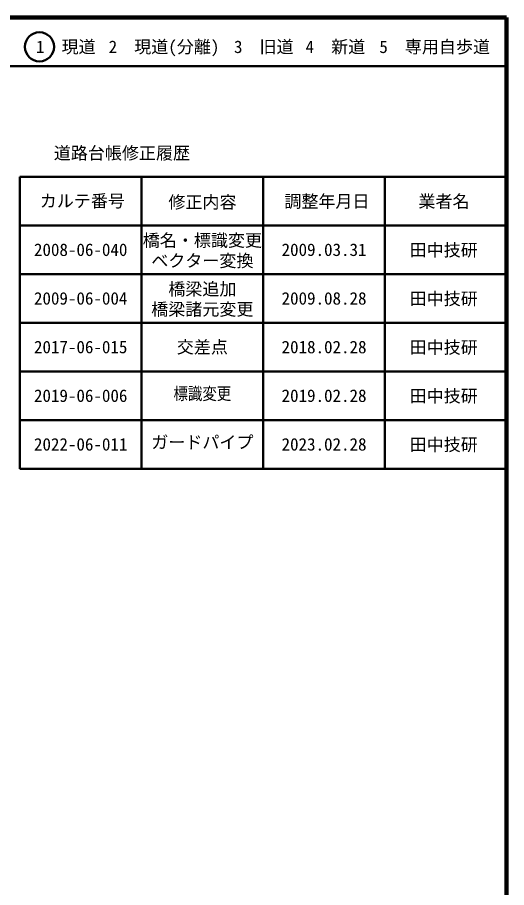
# Model space of a CAD drawing. Units: millimetres on the paper, enlarged 1000 times. Extents: x 40000 to 680000, y 20000 to 380000.
# Drawn here: x 579500 to 680000, y 201132 to 380000 of the extents above; entities that cross this region are included whole.
import ezdxf
from ezdxf.enums import TextEntityAlignment as Align

# ---------------------------------------------------------------- set-up
doc = ezdxf.new("R2010")
doc.units = ezdxf.units.MM
doc.header["$LTSCALE"] = 1000
for name, color, linetype, lineweight in [('M-TTL', 2, 'Continuous', 140), ('M-TTL-FRAM', 2, 'Continuous', 50), ('M-TTL-LINE', 7, 'Continuous', 50)]:
    doc.layers.add(name, color=color, linetype=linetype, lineweight=lineweight)
doc.layers.add('M-TTL-TXT', color=7, linetype='Continuous')
doc.styles.add('ＭＳ ゴシック', font='')
doc.styles.get('ＭＳ ゴシック').set_extended_font_data('MS Gothic')

msp = doc.modelspace()

# ---------------------------------------------------------------- linework, layer by layer
at = {"layer": 'M-TTL'}
for p, q in [((680000, 380000), (40000, 380000)), ((680000, 20000), (680000, 380000))]:
    msp.add_line(p, q, dxfattribs=at)
at = {"layer": 'M-TTL-FRAM'}
for p, q in [((580000, 347197), (580000, 287197)), ((580000, 347197), (680000, 347197)), ((580000, 287197), (680000, 287197))]:
    msp.add_line(p, q, dxfattribs=at)
at = {"layer": 'M-TTL-LINE'}
for p, q in [((40000, 370000), (680000, 370000)), ((605000, 347197), (605000, 287197)), ((630000, 347197), (630000, 287197)), ((655000, 347197), (655000, 287197)), ((580000, 337197), (680000, 337197)), ((580000, 327197), (680000, 327197)), ((580000, 317197), (680000, 317197)), ((580000, 307197), (680000, 307197)), ((580000, 297197), (680000, 297197))]:
    msp.add_line(p, q, dxfattribs=at)
msp.add_circle((584031, 373958), 3000, dxfattribs=at)

# ---------------------------------------------------------------- texts
at = {"layer": 'M-TTL-TXT', "style": 'ＭＳ ゴシック'}
for s, p in [('1\u3000現道', (589448, 373958)), ('2\u3000現道(分離)', (609619, 373958)), ('3\u3000旧道', (630121, 373958)), ('4\u3000新道', (644824, 373958)), ('5\u3000専用自歩道', (665228, 373958)), ('道路台帳修正履歴', (600968, 352113)), ('カルテ番号', (592839, 342277)), ('修正内容', (617509, 342023)), ('調整年月日', (643089, 342197)), ('業者名', (667134, 342197)), ('橋名・標識変更', (617500, 334174)), ('2008-06-040', (592500, 332245)), ('2009.03.31', (642500, 332245)), ('田中技研', (667077, 332189)), ('ベクター変換', (617500, 329995)), ('橋梁追加', (617500, 324172)), ('田中技研', (667077, 322189)), ('2009-06-004', (592500, 322245)), ('2009.08.28', (642500, 322245)), ('橋梁諸元変更', (617500, 320014)), ('2017-06-015', (592500, 312245)), ('交差点', (617500, 312245)), ('2018.02.28', (642500, 312245)), ('田中技研', (667077, 312189)), ('2019-06-006', (592500, 302245)), ('2019.02.28', (642500, 302245)), ('田中技研', (667077, 302189)), ('2022-06-011', (592500, 292245)), ('ガードパイプ', (617500, 292680)), ('2023.02.28', (642500, 292245)), ('田中技研', (667077, 292189))]:
    msp.add_text(s, height=2566, dxfattribs=at).set_placement(p, align=Align.MIDDLE_CENTER)
at = {"layer": 'M-TTL-TXT', "style": 'ＭＳ ゴシック', "width": 0.85}
msp.add_text('標識変更', height=2566, dxfattribs=at).set_placement((617500, 302680), align=Align.MIDDLE_CENTER)

doc.saveas('drawing.dxf')
